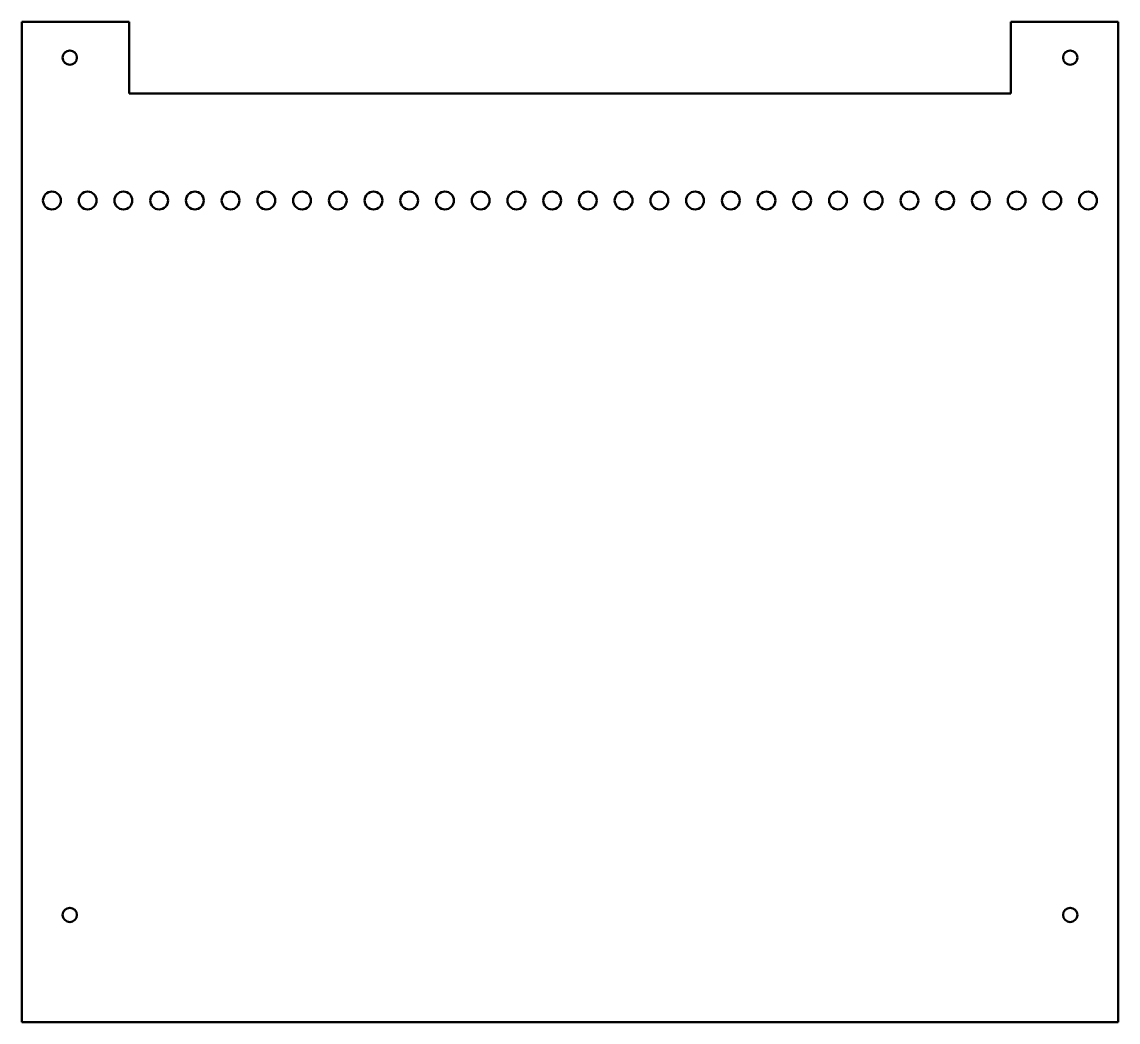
# Model space of a CAD drawing. Header units: millimetres. Extents: x 446 to 753, y 405 to 685.
import ezdxf

# ---------------------------------------------------------------- set-up
doc = ezdxf.new("R2010")
doc.units = ezdxf.units.MM
doc.layers.add('Visível (ISO)', color=7, linetype='Continuous', lineweight=50)

msp = doc.modelspace()

# ---------------------------------------------------------------- linework, layer by layer
at = {"layer": 'Visível (ISO)'}
for p, q in [((476.19, 685.41), (446.19, 685.41)), ((446.19, 405.41), (446.19, 685.41)), ((476.19, 665.41), (476.19, 685.41)), ((722.99, 685.41), (722.99, 665.41)), ((752.99, 685.41), (722.99, 685.41)), ((752.99, 685.41), (752.99, 405.41)), ((722.99, 665.41), (476.19, 665.41)), ((752.99, 405.41), (446.19, 405.41))]:
    msp.add_line(p, q, dxfattribs=at)
for centre, radius in [((459.59, 675.41), 2), ((739.59, 675.41), 2), ((454.59, 635.41), 2.5), ((464.59, 635.41), 2.5), ((474.59, 635.41), 2.5), ((484.59, 635.41), 2.5), ((494.59, 635.41), 2.5), ((504.59, 635.41), 2.5), ((514.59, 635.41), 2.5), ((524.59, 635.41), 2.5), ((534.59, 635.41), 2.5), ((544.59, 635.41), 2.5), ((554.59, 635.41), 2.5), ((564.59, 635.41), 2.5), ((574.59, 635.41), 2.5), ((584.59, 635.41), 2.5), ((594.59, 635.41), 2.5), ((604.59, 635.41), 2.5), ((614.59, 635.41), 2.5), ((624.59, 635.41), 2.5), ((634.59, 635.41), 2.5), ((644.59, 635.41), 2.5), ((654.59, 635.41), 2.5), ((664.59, 635.41), 2.5), ((674.59, 635.41), 2.5), ((684.59, 635.41), 2.5), ((694.59, 635.41), 2.5), ((704.59, 635.41), 2.5), ((714.59, 635.41), 2.5), ((724.59, 635.41), 2.5), ((734.59, 635.41), 2.5), ((744.59, 635.41), 2.5), ((459.59, 435.41), 2), ((739.59, 435.41), 2)]:
    msp.add_circle(centre, radius, dxfattribs=at)

doc.saveas('drawing.dxf')
